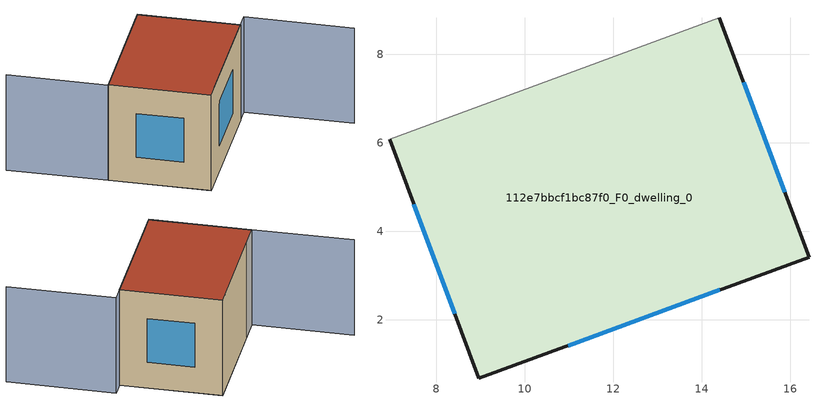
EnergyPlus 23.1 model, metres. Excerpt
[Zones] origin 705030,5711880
112e7bbcf1bc87f0_F0_dwelling_0
 floor ground (EU_floor_Construction): 16.42,3.42 14.4,8.83 6.94,6.08 8.96,0.68 z0
 wall outside (EU_wall_Construction): 14.4,8.83 16.42,3.42 8.96,0.68 6.94,6.08 z0:6
 wall adiabatic (EU_wall_Construction): 6.94,6.08 14.4,8.83 z0:6
 window (EU_Window_Construction): 14.94,7.36 15.87,4.88 / 14.4,2.68 10.98,1.42 / 8.41,2.14 7.49,4.62 z1.62:4.38
 roof outside (EU_roof_Construction): 14.4,8.83 16.42,3.42 8.96,0.68 6.94,6.08 z6
shading: 9.77,0.99 17.24,3.74 / 17.24,3.74 19.36,-2.03 / 14.4,8.83 6.93,6.07 / 6.93,6.07 4.95,11.42 z0:6
[Building]
EU S2 Campaign: North Axis=0; Terrain=City; Solar Distribution=FullExterior
[Site:Location]
London: Latitude=51.5; Longitude=-0.5; Time Zone=0; Elevation=25
[SizingPeriod:WeatherFileDays]
AnnualSizingPeriod: Begin Month=1; Begin Day of Month=1; End Month=12; End Day of Month=31; Day of Week for Start Day=Monday; Use Weather File Daylight Saving Period=No; Use Weather File Rain and Snow Indicators=No
[MATERIAL]
EU_InternalMass_Material: Roughness=MediumRough; Thickness=0.1; Conductivity=1; Density=1800; Specific Heat=900; Thermal Absorptance=0.9; Solar Absorptance=0.7; Visible Absorptance=0.7
[MATERIAL:NOMASS] Roughness=MediumRough; Thermal Absorptance=0.9; Solar Absorptance=0.7; Visible Absorptance=0.7
Name | Thermal Resistance
EU_wall_NoMass | 0.727863
EU_roof_NoMass | 0.773354
EU_floor_NoMass | 1.79329
[WINDOWMATERIAL:SIMPLEGLAZINGSYSTEM]
EU_Window_SimpleGlazing: UFactor=2.58614; Solar Heat Gain Coefficient=0.76; Visible Transmittance=0.76
[CONSTRUCTION]
EU_wall_Construction: EU_wall_NoMass
EU_roof_Construction: EU_roof_NoMass
EU_floor_Construction: EU_floor_NoMass
EU_InternalMass_Construction: EU_InternalMass_Material
EU_Window_Construction: EU_Window_SimpleGlazing
[ZONE]
112e7bbcf1bc87f0_F0_dwelling_0: Type=1; Multiplier=1; Ceiling Height=autocalculate; Volume=275.071; Floor Area=autocalculate; Part of Total Floor Area=Yes
[INTERNALMASS]
112e7bbcf1bc87f0_F0_dwelling_0_EU_InternalMass: Construction=EU_InternalMass_Construction; Zone or ZoneList=112e7bbcf1bc87f0_F0_dwelling_0; Surface Area=45.8452
[OTHEREQUIPMENT]
EU_Step8_InternalGain_112e7bbcf1bc87f0_F0_dwelling_0_f000: Fuel Type=Electricity; Zone or ZoneList or Space or SpaceList=112e7bbcf1bc87f0_F0_dwelling_0; Schedule=EU_Step8_GainSchedule_112e7bbcf1bc87f0_F0_dwelling_0_f000; Design Level Calculation Method=Watts/Area; Power per Zone Floor Area=1; Fraction Latent=0; Fraction Radiant=0; Fraction Lost=0; Carbon Dioxide Generation Rate=0; EndUse Subcategory=EU_Step8_InternalGains
[ZONEVENTILATION:DESIGNFLOWRATE]
EU_ConstantAir_112e7bbcf1bc87f0_F0_dwelling_0: Zone or ZoneList or Space or SpaceList=112e7bbcf1bc87f0_F0_dwelling_0; Schedule=EU_AlwaysOn; Design Flow Rate Calculation Method=AirChanges/Hour; Air Changes per Hour=0.484901; Ventilation Type=Natural; Fan Pressure Rise=0; Fan Total Efficiency=1; Constant Term Coefficient=1; Temperature Term Coefficient=0; Velocity Term Coefficient=0; Velocity Squared Term Coefficient=0; Minimum Indoor Temperature=-100; Maximum Indoor Temperature=100; Delta Temperature=-100; Minimum Outdoor Temperature=-100; Maximum Outdoor Temperature=100; Maximum Wind Speed=40
[HVACTEMPLATE:THERMOSTAT]
EU_HeatOnly_112e7bbcf1bc87f0_F0_dwelling_0: Constant Heating Setpoint=20; Constant Cooling Setpoint=50
[HVACTEMPLATE:ZONE:IDEALLOADSAIRSYSTEM]
112e7bbcf1bc87f0_F0_dwelling_0: Template Thermostat=EU_HeatOnly_112e7bbcf1bc87f0_F0_dwelling_0; System Availability Schedule=EU_AlwaysOn; Maximum Heating Supply Air Temperature=50; Minimum Cooling Supply Air Temperature=13; Maximum Heating Supply Air Humidity Ratio=0.0156; Minimum Cooling Supply Air Humidity Ratio=0.0077; Heating Limit=NoLimit; Cooling Limit=NoLimit; Heating Availability Schedule=EU_AlwaysOn; Cooling Availability Schedule=EU_CoolingOff; Dehumidification Control Type=ConstantSensibleHeatRatio; Cooling Sensible Heat Ratio=0.7; Dehumidification Setpoint=60; Humidification Control Type=None; Humidification Setpoint=30; Outdoor Air Method=None; Outdoor Air Flow Rate per Person=0.00944; Outdoor Air Flow Rate per Zone Floor Area=0; Outdoor Air Flow Rate per Zone=0; Demand Controlled Ventilation Type=None; Outdoor Air Economizer Type=NoEconomizer; Heat Recovery Type=None; Sensible Heat Recovery Effectiveness=0.7; Latent Heat Recovery Effectiveness=0.65
[SIZING:ZONE]
112e7bbcf1bc87f0_F0_dwelling_0: Zone Cooling Design Supply Air Temperature Input Method=SupplyAirTemperature; Zone Cooling Design Supply Air Temperature=13; Zone Heating Design Supply Air Temperature Input Method=SupplyAirTemperature; Zone Heating Design Supply Air Temperature=50; Zone Cooling Design Supply Air Humidity Ratio=0.008; Zone Heating Design Supply Air Humidity Ratio=0.008; Cooling Design Air Flow Method=DesignDay; Cooling Design Air Flow Rate=0; Cooling Minimum Air Flow per Zone Floor Area=0.000762; Cooling Minimum Air Flow=0; Cooling Minimum Air Flow Fraction=0.2; Heating Design Air Flow Method=DesignDay; Heating Design Air Flow Rate=0; Heating Maximum Air Flow per Zone Floor Area=0.002032; Heating Maximum Air Flow=0.141576; Heating Maximum Air Flow Fraction=0.3; Account for Dedicated Outdoor Air System=No; Dedicated Outdoor Air System Control Strategy=NeutralSupplyAir; Dedicated Outdoor Air Low Setpoint Temperature for Design=autosize; Dedicated Outdoor Air High Setpoint Temperature for Design=autosize; Zone Load Sizing Method=Sensible Load Only No Latent Load; Zone Latent Cooling Design Supply Air Humidity Ratio Input Method=HumidityRatioDifference; Zone Cooling Design Supply Air Humidity Ratio Difference=0.005; Zone Latent Heating Design Supply Air Humidity Ratio Input Method=HumidityRatioDifference; Zone Humidification Design Supply Air Humidity Ratio Difference=0.005
[SCHEDULE:CONSTANT]
Name | Hourly Value
EU_AlwaysOn | 1
EU_CoolingOff | 0
[SCHEDULE:FILE]
EU_Step8_GainSchedule_112e7bbcf1bc87f0_F0_dwelling_0_f000: File=../../schedules/112e7bbcf1bc87f0/112e7bbcf1bc87f0_F0_dwelling_0_f000_gain.csv; Column Number=1; Rows to Skip at Top=0; Number of Hours of Data=8760; Column Separator=Comma; Interpolate to Timestep=No; Minutes per Item=60; Adjust Schedule for Daylight Savings=Yes
